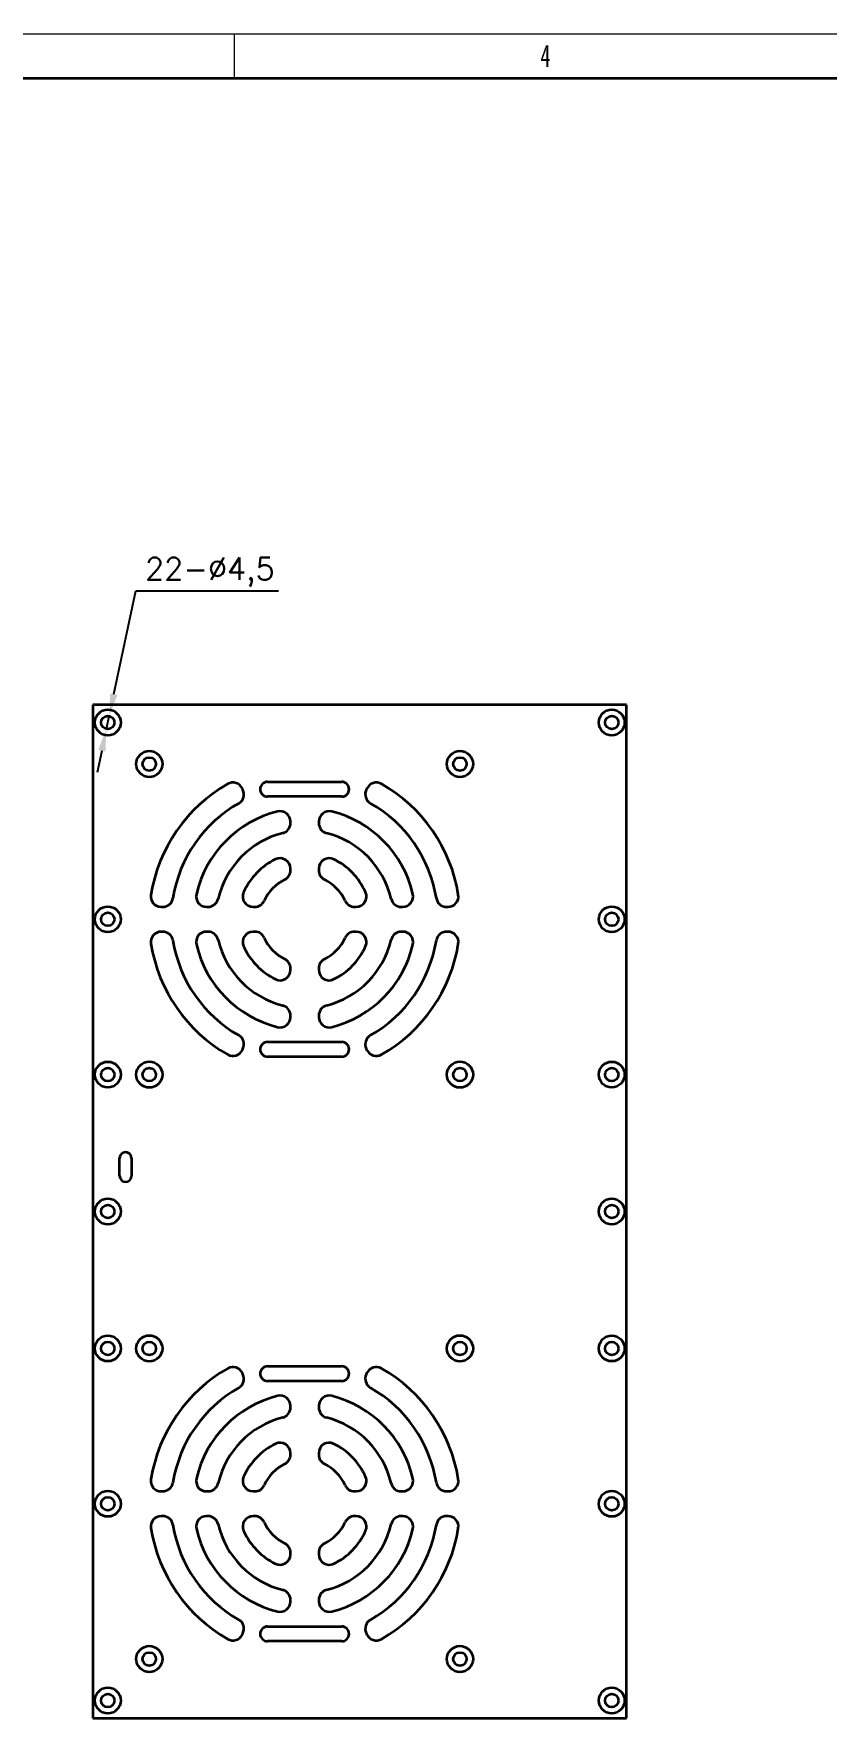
# Model space of a CAD drawing. Header units: millimetres. Extents: x -631 to 3210, y -561 to 2288.
# Drawn here: x 1222 to 1490, y 798 to 1366 of the extents above; entities that cross this region are included whole.
import ezdxf
from ezdxf.enums import TextEntityAlignment as Align

# ---------------------------------------------------------------- set-up
doc = ezdxf.new("R2010")
doc.units = ezdxf.units.MM
doc.header["$PDSIZE"] = -5
doc.layers.get('0').update_dxf_attribs({"lineweight": 18})
for name, color, linetype, lineweight in [('尺寸线层', 3, 'Continuous', 18), ('粗实线层', 7, 'Continuous', 35), ('细实线层', 7, 'Continuous', 18)]:
    doc.layers.add(name, color=color, linetype=linetype, lineweight=lineweight)
doc.styles.get("Standard").update_dxf_attribs({"font": 'txt.shx', "bigfont": 'gbcbig.shx'})
doc.styles.add('标准', font='', dxfattribs={"width": 0.667})
doc.styles.get('标准').set_extended_font_data('宋体')
doc.dimstyles.get("Standard").update_dxf_attribs({"dimscale": 3, "dimtxt": 0.18, "dimasz": 0.18, "dimexe": 0.18, "dimexo": 0.0625, "dimgap": 0.09, "dimtad": 0, "dimtih": 1, "dimtoh": 1, "dimdec": 4, "dimzin": 0, "dimdsep": 46, "dimtxsty": 'Standard', "dimcen": 0.09, "dimdle": 0.36, "dimadec": 0, "dimazin": 0, "dimtfac": 1, "dimtdec": 4, "dimtofl": 0, "dimtmove": 0, "dimatfit": 3, "dimfxl": 1, "dimtolj": 1, "dimtzin": 0, "dimarcsym": 0})

# ---------------------------------------------------------------- blocks, each defined once
blk = doc.blocks.new('*X1')
at = {"layer": '粗实线层'}
blk.add_line((-185, 143.5), (205, 143.5), dxfattribs=at)
at = {"layer": '细实线层'}
for p, q in [((-210, 148.5), (210, 148.5)), ((0, 148.5), (0, 143.5))]:
    blk.add_line(p, q, dxfattribs=at)
at = {"layer": '尺寸线层', "style": '标准'}
for tag, height, width, p in [('T1', 2.5, 0.667, (-175, 146)), ('T2', 2.5, 0.667, (-105, 146)), ('T3', 2.5, 0.667, (-35, 146)), ('T4', 2.5, 0.667, (35, 146)), ('T5', 2.5, 0.667, (105, 146)), ('T6', 2.5, 0.667, (175, 146)), ('R1', 2.5, 0.667, (207.5, 111.38)), ('SQE', 3.5, 0.667, (-188.18, 80.99)), ('试制车间', 3.5, 0.28375, (-188.18, 73.99)), ('涂装车间（装配）', 3.5, 0.147264, (-188.18, 66.99)), ('涂装车间（涂装）', 3.5, 0.147264, (-188.18, 59.99)), ('国际内装车间', 3.5, 0.189302, (-188.18, 52.99)), ('地铁复合车间', 3.5, 0.186278, (-188.18, 46.02)), ('屏蔽门车间', 3.5, 0.225254, (-188.18, 39.14)), ('R2', 2.5, 0.667, (207.5, 37.12)), ('电器车间', 3.5, 0.292284, (-188.18, 32.21)), ('玻璃钢车间', 3.5, 0.225603, (-188.18, 25.29)), ('城轨内装车间', 3.5, 0.186278, (-188.18, 18.29)), ('不锈钢箱体车间', 3.5, 0.15932, (-188.18, 11.29)), ('门系统总装车间', 3.5, 0.161527, (-188.18, 4.29)), ('座椅厨房车间', 3.5, 0.186516, (-188.18, -2.71)), ('碳钢车间', 3.5, 0.28375, (-188.18, -9.71)), ('铝不锈钢车间', 3.5, 0.186397, (-188.18, -16.71)), ('风挡车间', 3.5, 0.284026, (-188.18, -23.71)), ('风道车间', 3.5, 0.284026, (-188.18, -30.71)), ('动车内装车间', 3.5, 0.186397, (-188.18, -37.71)), ('R3', 2.5, 0.667, (207.5, -37.12)), ('采购部', 3.5, 0.378308, (-188.18, -44.71)), ('检修服务部', 3.5, 0.223014, (-188.18, -51.71)), ('品管部', 3.5, 0.389426, (-188.18, -58.71)), ('生产保障部', 3.5, 0.223356, (-188.18, -65.71)), ('工业化部', 3.5, 0.281557, (-188.18, -72.71)), ('研发部', 3.5, 0.3788, (-188.18, -79.71)), ('旧底图总号', 3, 0.667, (-197.5, -100.5)), ('底图总号', 3, 0.667, (-197.5, -113.5)), ('R4', 2.5, 0.667, (207.5, -111.38)), ('签字', 3, 0.667, (-197.5, -126.5)), ('日期', 3, 0.667, (-197.5, -139.5)), ('B1', 2.5, 0.667, (-175, -146)), ('B2', 2.5, 0.667, (-105, -146)), ('B3', 2.5, 0.667, (-35, -146)), ('B4', 2.5, 0.667, (35, -146)), ('B5', 2.5, 0.667, (105, -146)), ('B6', 2.5, 0.667, (175, -146))]:
    blk.add_attdef(tag, text='', height=height, dxfattribs=dict(at, width=width)).set_placement(p, align=Align.MIDDLE_CENTER)
at = {"layer": '尺寸线层', "style": '标准', "width": 0.667}
blk.add_attdef('图号', text='', height=5.33, rotation=180, dxfattribs=at).set_placement((-160, 138.5), align=Align.MIDDLE_CENTER)
blk = doc.blocks.new('*X50')
at = {"layer": 'Defpoints', "color": 0, "transparency": 16777216}
for p in [(1246.88, 1131.88), (1247.82, 1136.28)]:
    blk.add_point(p, dxfattribs=at)
at = {"layer": '尺寸线层', "color": 0, "linetype": 'Continuous', "lineweight": -2, "transparency": 16777216}
for p, q in [((1249.37, 1143.62), (1256.79, 1178.56)), ((1256.79, 1178.56), (1304.91, 1178.56)), ((1246.88, 1131.88), (1247.82, 1136.28)), ((1245.33, 1124.54), (1243.77, 1117.21))]:
    blk.add_line(p, q, dxfattribs=at)
at = {"layer": '尺寸线层', "color": 0, "transparency": 16777216}
for points in [[(1248.15, 1143.88), (1250.6, 1143.36), (1247.82, 1136.28)], [(1244.11, 1124.8), (1246.55, 1124.28), (1246.88, 1131.88)]]:
    blk.add_solid(points, dxfattribs=at)
at = {"layer": '尺寸线层', "color": 0, "transparency": 16777216, "insert": (1281.79, 1184.81), "char_height": 7.5, "width": 92.1429, "attachment_point": 5, "bg_fill": 3, "box_fill_scale": 1.1, "bg_fill_color": 256, "bg_fill_true_color": 13158600, "bg_fill_transparency": 0}
blk.add_mtext('\\A1;22-%%C4,5', dxfattribs=at)

msp = doc.modelspace()

# ---------------------------------------------------------------- linework, layer by layer
at = {"color": 7, "lineweight": 35}
for p, q in [((1422.351, 1140.08), (1242.351, 1140.08)), ((1242.351, 1140.08), (1242.351, 798.08)), ((1422.351, 798.08), (1422.351, 1140.08)), ((1301.251, 1114.08), (1326.251, 1114.08)), ((1326.251, 1109.08), (1301.251, 1109.08)), ((1301.251, 1026.28), (1326.251, 1026.28)), ((1326.251, 1021.28), (1301.251, 1021.28)), ((1301.251, 916.88), (1326.251, 916.88)), ((1326.251, 911.88), (1301.251, 911.88)), ((1301.251, 829.08), (1326.251, 829.08)), ((1326.251, 824.08), (1301.251, 824.08)), ((1242.351, 798.08), (1422.351, 798.08))]:
    msp.add_line(p, q, dxfattribs=at)
at = {"color": 7, "lineweight": 35, "ltscale": 0.012531}
for p, q in [((1292.953, 1111.355), (1292.738, 1111.807)), ((1334.764, 1111.807), (1334.549, 1111.355)), ((1292.738, 826.353), (1292.953, 826.806)), ((1334.549, 826.806), (1334.764, 826.353))]:
    msp.add_line(p, q, dxfattribs=at)
at = {"color": 7, "lineweight": 35, "ltscale": 0.012894}
for p, q in [((1308.981, 1100.143), (1308.981, 1100.659)), ((1318.522, 1100.659), (1318.522, 1100.143)), ((1308.981, 837.502), (1308.981, 838.017)), ((1318.522, 838.017), (1318.522, 837.502))]:
    msp.add_line(p, q, dxfattribs=at)
at = {"color": 7, "lineweight": 35, "ltscale": 0.013928}
for p, q in [((1308.981, 1084.228), (1308.981, 1084.786)), ((1318.522, 1084.786), (1318.522, 1084.228))]:
    msp.add_line(p, q, dxfattribs=at)
at = {"color": 7, "lineweight": 35, "ltscale": 0.012659}
for p, q in [((1265.358, 1071.869), (1265.865, 1071.869)), ((1361.638, 1071.869), (1362.144, 1071.869)), ((1265.865, 1063.491), (1265.358, 1063.491)), ((1362.144, 1063.491), (1361.638, 1063.491)), ((1265.358, 874.669), (1265.865, 874.669)), ((1361.638, 874.669), (1362.144, 874.669)), ((1265.865, 866.291), (1265.358, 866.291)), ((1362.144, 866.291), (1361.638, 866.291))]:
    msp.add_line(p, q, dxfattribs=at)
at = {"color": 7, "lineweight": 35, "ltscale": 0.012842}
for p, q in [((1280.632, 1071.869), (1281.146, 1071.869)), ((1281.146, 1063.491), (1280.632, 1063.491)), ((1280.632, 874.669), (1281.146, 874.669)), ((1281.146, 866.291), (1280.632, 866.291))]:
    msp.add_line(p, q, dxfattribs=at)
at = {"color": 7, "lineweight": 35, "ltscale": 0.013708}
for p, q in [((1296.377, 1071.869), (1296.925, 1071.869)), ((1330.578, 1071.869), (1331.126, 1071.869)), ((1296.925, 1063.491), (1296.377, 1063.491)), ((1331.126, 1063.491), (1330.578, 1063.491)), ((1296.377, 874.669), (1296.925, 874.669)), ((1330.578, 874.669), (1331.126, 874.669)), ((1296.925, 866.291), (1296.377, 866.291)), ((1331.126, 866.291), (1330.578, 866.291))]:
    msp.add_line(p, q, dxfattribs=at)
at = {"color": 7, "lineweight": 35, "ltscale": 0.01283}
for p, q in [((1346.357, 1071.869), (1346.87, 1071.869)), ((1346.87, 1063.491), (1346.357, 1063.491)), ((1346.357, 874.669), (1346.87, 874.669)), ((1346.87, 866.291), (1346.357, 866.291))]:
    msp.add_line(p, q, dxfattribs=at)
at = {"color": 7, "lineweight": 35, "ltscale": 0.013929}
for p, q in [((1308.981, 1050.575), (1308.981, 1051.132)), ((1318.522, 1051.132), (1318.522, 1050.575)), ((1308.981, 887.029), (1308.981, 887.586)), ((1318.522, 887.586), (1318.522, 887.029)), ((1308.981, 853.375), (1308.981, 853.932)), ((1318.522, 853.932), (1318.522, 853.375))]:
    msp.add_line(p, q, dxfattribs=at)
at = {"color": 7, "lineweight": 35, "ltscale": 0.012893}
for p, q in [((1308.981, 1034.702), (1308.981, 1035.217)), ((1318.522, 1035.217), (1318.522, 1034.702)), ((1308.981, 902.943), (1308.981, 903.459)), ((1318.522, 903.459), (1318.522, 902.943))]:
    msp.add_line(p, q, dxfattribs=at)
at = {"color": 7, "lineweight": 35, "ltscale": 0.01253}
for p, q in [((1292.738, 1023.553), (1292.953, 1024.006)), ((1334.549, 1024.006), (1334.764, 1023.553)), ((1292.953, 914.155), (1292.738, 914.607)), ((1334.764, 914.607), (1334.549, 914.155))]:
    msp.add_line(p, q, dxfattribs=at)
at = {"color": 7, "lineweight": 35, "ltscale": 0.15}
for p, q in [((1251.351, 981.08), (1251.351, 987.08)), ((1255.351, 987.08), (1255.351, 981.08))]:
    msp.add_line(p, q, dxfattribs=at)
at = {"color": 7, "lineweight": 35}
for centre, radius in [((1247.351, 1134.08), 4.35), ((1417.351, 1134.08), 4.35), ((1247.351, 1134.08), 2.25), ((1417.351, 1134.08), 2.25), ((1261.351, 1120.08), 4.4), ((1261.351, 1120.08), 2.25), ((1366.151, 1120.08), 4.4), ((1366.151, 1120.08), 2.25), ((1247.351, 1067.68), 4.35), ((1247.351, 1067.68), 2.25), ((1417.351, 1067.68), 4.35), ((1417.351, 1067.68), 2.25), ((1247.351, 1015.28), 4.35), ((1247.351, 1015.28), 2.25), ((1261.351, 1015.28), 4.4), ((1261.351, 1015.28), 2.25), ((1366.151, 1015.28), 4.4), ((1366.151, 1015.28), 2.25), ((1417.351, 1015.28), 4.35), ((1417.351, 1015.28), 2.25), ((1247.351, 969.08), 4.35), ((1417.351, 969.08), 4.35), ((1247.351, 969.08), 2.25), ((1417.351, 969.08), 2.25), ((1247.351, 922.88), 4.35), ((1261.351, 922.88), 4.4), ((1366.151, 922.88), 4.4), ((1417.351, 922.88), 4.35), ((1247.351, 922.88), 2.25), ((1261.351, 922.88), 2.25), ((1366.151, 922.88), 2.25), ((1417.351, 922.88), 2.25), ((1247.351, 870.48), 4.35), ((1247.351, 870.48), 2.25), ((1417.351, 870.48), 4.35), ((1417.351, 870.48), 2.25), ((1261.351, 818.08), 4.4), ((1261.351, 818.08), 2.25), ((1366.151, 818.08), 4.4), ((1366.151, 818.08), 2.25), ((1247.351, 804.08), 4.35), ((1417.351, 804.08), 4.35), ((1247.351, 804.08), 2.25), ((1417.351, 804.08), 2.25)]:
    msp.add_circle(centre, radius, dxfattribs=at)
for centre, radius, start, end in [((1313.751, 1067.68), 52.5, 119.55984, 170.97205), ((1289.578, 1110.302), 3.5, 25.4638, 119.55984), ((1289.794, 1109.85), 3.5, 299.60214, 25.4638), ((1301.251, 1111.58), 2.5, 90, 270), ((1326.251, 1111.58), 2.5, 270, 90), ((1337.709, 1109.85), 3.5, 154.5362, 240.39786), ((1337.925, 1110.302), 3.5, 60.44016, 154.5362), ((1313.751, 1067.68), 52.5, 9.02794, 60.44016), ((1313.751, 1067.68), 45, 119.60214, 170.87819), ((1313.751, 1067.68), 37.5, 104.07893, 166.92985), ((1305.481, 1100.659), 3.5, 0, 104.07893), ((1322.022, 1100.659), 3.5, 75.92108, 180.00001), ((1313.751, 1067.68), 37.5, 13.07015, 75.92108), ((1313.751, 1067.68), 45, 9.1218, 60.39786), ((1305.481, 1100.143), 3.5, 284.29349, 360), ((1322.022, 1100.143), 3.5, 180.00001, 255.70651), ((1313.751, 1067.68), 30, 104.29349, 166.73124), ((1313.751, 1067.68), 30, 13.26876, 75.70651), ((1313.751, 1067.68), 22.5, 115.80466, 156.12903), ((1305.481, 1084.786), 3.5, 0, 115.80466), ((1322.022, 1084.786), 3.5, 64.19534, 180.00001), ((1313.751, 1067.68), 22.5, 23.87098, 64.19534), ((1313.751, 1067.68), 15, 116.5558, 155.44191), ((1305.481, 1084.228), 3.5, 296.55581, 360), ((1322.022, 1084.228), 3.5, 180.00001, 243.4442), ((1313.751, 1067.68), 15, 24.5581, 63.44419), ((1265.358, 1075.369), 3.5, 170.97205, 270), ((1265.865, 1075.369), 3.5, 270, 350.87819), ((1280.632, 1075.369), 3.5, 166.92985, 270), ((1281.146, 1075.369), 3.5, 270, 346.73123), ((1296.377, 1075.369), 3.5, 156.12903, 270), ((1331.126, 1075.369), 3.5, 270, 23.87098), ((1346.357, 1075.369), 3.5, 193.26876, 270), ((1346.87, 1075.369), 3.5, 270, 13.07015), ((1361.638, 1075.369), 3.5, 189.12181, 270), ((1362.144, 1075.369), 3.5, 270, 9.02794), ((1296.925, 1075.369), 3.5, 270, 335.4419), ((1330.578, 1075.369), 3.5, 204.55809, 270), ((1265.358, 1059.991), 3.5, 90, 189.02795), ((1265.865, 1059.991), 3.5, 9.1218, 90), ((1280.632, 1059.991), 3.5, 90, 193.07015), ((1281.146, 1059.991), 3.5, 13.26876, 90), ((1296.377, 1059.991), 3.5, 90, 203.87098), ((1296.925, 1059.991), 3.5, 24.5581, 90), ((1330.578, 1059.991), 3.5, 90, 155.44191), ((1331.126, 1059.991), 3.5, 336.12902, 90), ((1346.357, 1059.991), 3.5, 90, 166.73124), ((1346.87, 1059.991), 3.5, 346.92985, 90), ((1361.638, 1059.991), 3.5, 90, 170.87819), ((1362.144, 1059.991), 3.5, 350.97206, 90), ((1313.751, 1067.68), 52.5, 189.02795, 240.44016), ((1313.751, 1067.68), 45, 189.12181, 240.39786), ((1313.751, 1067.68), 37.5, 193.07015, 255.92107), ((1313.751, 1067.68), 30, 193.26876, 255.70651), ((1313.751, 1067.68), 22.5, 203.87097, 244.19534), ((1313.751, 1067.68), 15, 204.55809, 243.4442), ((1313.751, 1067.68), 15, 296.55581, 335.4419), ((1313.751, 1067.68), 30, 284.29349, 346.73124), ((1313.751, 1067.68), 37.5, 284.07892, 346.92985), ((1313.751, 1067.68), 22.5, 295.80466, 336.12902), ((1313.751, 1067.68), 45, 299.60214, 350.8782), ((1313.751, 1067.68), 52.5, 299.55984, 350.97206), ((1305.481, 1051.132), 3.5, 0, 63.44419), ((1322.022, 1051.132), 3.5, 116.5558, 180.00001), ((1305.481, 1050.575), 3.5, 244.19534, 0), ((1322.022, 1050.575), 3.5, 180.00001, 295.80466), ((1305.481, 1034.702), 3.5, 255.92107, 360), ((1305.481, 1035.217), 3.5, 0, 75.70651), ((1322.022, 1035.217), 3.5, 104.29349, 180.00001), ((1322.022, 1034.702), 3.5, 180.00001, 284.07892), ((1289.578, 1025.058), 3.5, 240.44016, 334.5362), ((1289.794, 1025.511), 3.5, 334.5362, 60.39786), ((1301.251, 1023.78), 2.5, 90, 270), ((1326.251, 1023.78), 2.5, 270, 90), ((1337.709, 1025.511), 3.5, 119.60214, 205.4638), ((1337.925, 1025.058), 3.5, 205.4638, 299.55984), ((1253.351, 987.08), 2, 360, 180.00001), ((1253.351, 981.08), 2, 180.00001, 0.00001), ((1313.751, 870.48), 52.5, 119.55984, 170.97205), ((1289.578, 913.102), 3.5, 25.4638, 119.55984), ((1301.251, 914.38), 2.5, 90, 270), ((1326.251, 914.38), 2.5, 270, 90), ((1337.925, 913.102), 3.5, 60.44016, 154.5362), ((1313.751, 870.48), 52.5, 9.02794, 60.44016), ((1313.751, 870.48), 45, 119.60214, 170.87819), ((1289.794, 912.65), 3.5, 299.60214, 25.4638), ((1337.709, 912.65), 3.5, 154.5362, 240.39786), ((1313.751, 870.48), 45, 9.1218, 60.39786), ((1313.751, 870.48), 37.5, 104.07893, 166.92985), ((1305.481, 903.459), 3.5, 0, 104.07893), ((1322.022, 903.459), 3.5, 75.92108, 180.00001), ((1313.751, 870.48), 37.5, 13.07015, 75.92108), ((1313.751, 870.48), 30, 104.29349, 166.73124), ((1305.481, 902.943), 3.5, 284.29349, 0), ((1322.022, 902.943), 3.5, 180.00001, 255.70651), ((1313.751, 870.48), 30, 13.26876, 75.70651), ((1313.751, 870.48), 22.5, 115.80466, 156.12903), ((1305.481, 887.586), 3.5, 0, 115.80466), ((1305.481, 887.029), 3.5, 296.55581, 360), ((1322.022, 887.586), 3.5, 64.19534, 180.00001), ((1322.022, 887.029), 3.5, 180.00001, 243.4442), ((1313.751, 870.48), 22.5, 23.87098, 64.19534), ((1313.751, 870.48), 15, 116.5558, 155.44191), ((1313.751, 870.48), 15, 24.5581, 63.44419), ((1265.358, 878.169), 3.5, 170.97205, 270), ((1265.865, 878.169), 3.5, 270, 350.87819), ((1280.632, 878.169), 3.5, 166.92985, 270), ((1281.146, 878.169), 3.5, 270, 346.73123), ((1296.377, 878.169), 3.5, 156.12903, 270), ((1296.925, 878.169), 3.5, 270, 335.4419), ((1330.578, 878.169), 3.5, 204.55809, 270), ((1331.126, 878.169), 3.5, 270, 23.87098), ((1346.357, 878.169), 3.5, 193.26876, 270), ((1346.87, 878.169), 3.5, 270, 13.07015), ((1361.638, 878.169), 3.5, 189.12181, 270), ((1362.144, 878.169), 3.5, 270, 9.02794), ((1265.358, 862.791), 3.5, 90, 189.02795), ((1265.865, 862.791), 3.5, 9.1218, 90), ((1280.632, 862.791), 3.5, 90, 193.07015), ((1281.146, 862.791), 3.5, 13.26876, 90), ((1296.377, 862.791), 3.5, 90, 203.87098), ((1296.925, 862.791), 3.5, 24.5581, 90), ((1313.751, 870.48), 15, 204.55809, 243.4442), ((1313.751, 870.48), 15, 296.55581, 335.4419), ((1330.578, 862.791), 3.5, 90, 155.44191), ((1331.126, 862.791), 3.5, 336.12902, 90), ((1346.357, 862.791), 3.5, 90, 166.73124), ((1346.87, 862.791), 3.5, 346.92985, 90), ((1361.638, 862.791), 3.5, 90, 170.87819), ((1362.144, 862.791), 3.5, 350.97206, 90), ((1313.751, 870.48), 52.5, 189.02795, 240.44016), ((1313.751, 870.48), 45, 189.12181, 240.39786), ((1313.751, 870.48), 37.5, 193.07015, 255.92107), ((1313.751, 870.48), 30, 193.26876, 255.70651), ((1313.751, 870.48), 22.5, 203.87097, 244.19534), ((1313.751, 870.48), 30, 284.29349, 346.73124), ((1313.751, 870.48), 37.5, 284.07892, 346.92985), ((1313.751, 870.48), 22.5, 295.80466, 336.12902), ((1313.751, 870.48), 45, 299.60214, 350.8782), ((1313.751, 870.48), 52.5, 299.55984, 350.97206), ((1305.481, 853.375), 3.5, 244.19534, 0), ((1305.481, 853.932), 3.5, 0, 63.44419), ((1322.022, 853.932), 3.5, 116.5558, 180.00001), ((1322.022, 853.375), 3.5, 180.00001, 295.80466), ((1305.481, 838.017), 3.5, 0, 75.70651), ((1322.022, 838.017), 3.5, 104.29349, 179.99999), ((1305.481, 837.502), 3.5, 255.92107, 0), ((1322.022, 837.502), 3.5, 180.00001, 284.07892), ((1289.794, 828.311), 3.5, 334.5362, 60.39786), ((1337.709, 828.311), 3.5, 119.60214, 205.4638), ((1289.578, 827.858), 3.5, 240.44016, 334.5362), ((1301.251, 826.58), 2.5, 90, 270), ((1326.251, 826.58), 2.5, 270, 90), ((1337.925, 827.858), 3.5, 205.4638, 299.55984)]:
    msp.add_arc(centre, radius, start, end, dxfattribs=at)

# ---------------------------------------------------------------- block references
ref = msp.add_blockref('*X1', (1290, 921), dxfattribs=dict(xscale=3, yscale=3, zscale=3))
ref.add_attrib('T4', '4', dxfattribs={"layer": '尺寸线层', "height": 7.5, "style": '标准', "width": 0.667}).set_placement((1395, 1359), align=Align.MIDDLE_CENTER)

# ---------------------------------------------------------------- next in the draw order: dimensions: what is measured, and where the dimension line sits
at = {"layer": '尺寸线层'}
dim = msp.add_diameter_dim_2p(p1=(1246.884, 1131.879), p2=(1247.818, 1136.281), dimstyle='Standard', override={"dimtxt": 2.5, "dimasz": 2.5, "dimexe": 1.25, "dimexo": 0.625, "dimgap": 0.625, "dimtad": 1, "dimdec": 2, "dimzin": 8, "dimdsep": 44, "dimpost": '22-%%C<>', "dimsah": 1, "dimdle": 5, "dimtdec": 2, "dimtofl": 1, "dimtmove": 0, "dimatfit": 1, "dimtfill": 1, "dimtzin": 8}, dxfattribs=at)
dim.commit()
dim.dimension.update_dxf_attribs({"geometry": '*X50', "text_midpoint": (1281.787, 1178.564), "dimtype": 163})

doc.saveas('drawing.dxf')
